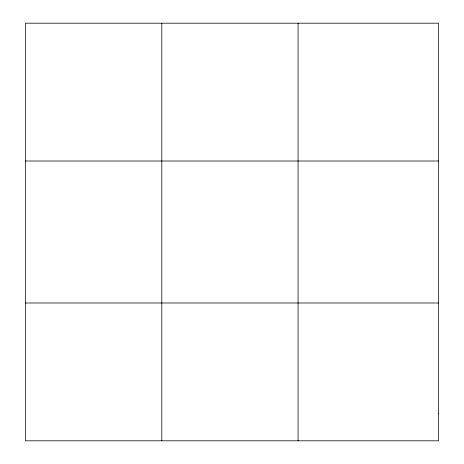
<?xml version="1.0" encoding="UTF-8"?>
<svg xmlns="http://www.w3.org/2000/svg" width="464" height="464" viewBox="0 0 464 464"><rect width="100%" height="100%" fill="white"/><g stroke="black" fill="none" stroke-linecap="round" stroke-linejoin="round"><path stroke-width="0.7" d="M161.803 440.8L161.803 23.2M298.068 440.8L298.068 23.2M25.532 161.008L438.468 161.008M25.532 302.992L438.468 302.992M438.468 413.238L438.468 440.8L25.532 440.8L25.532 23.2L438.468 23.2L438.468 413.238"/></g></svg>
